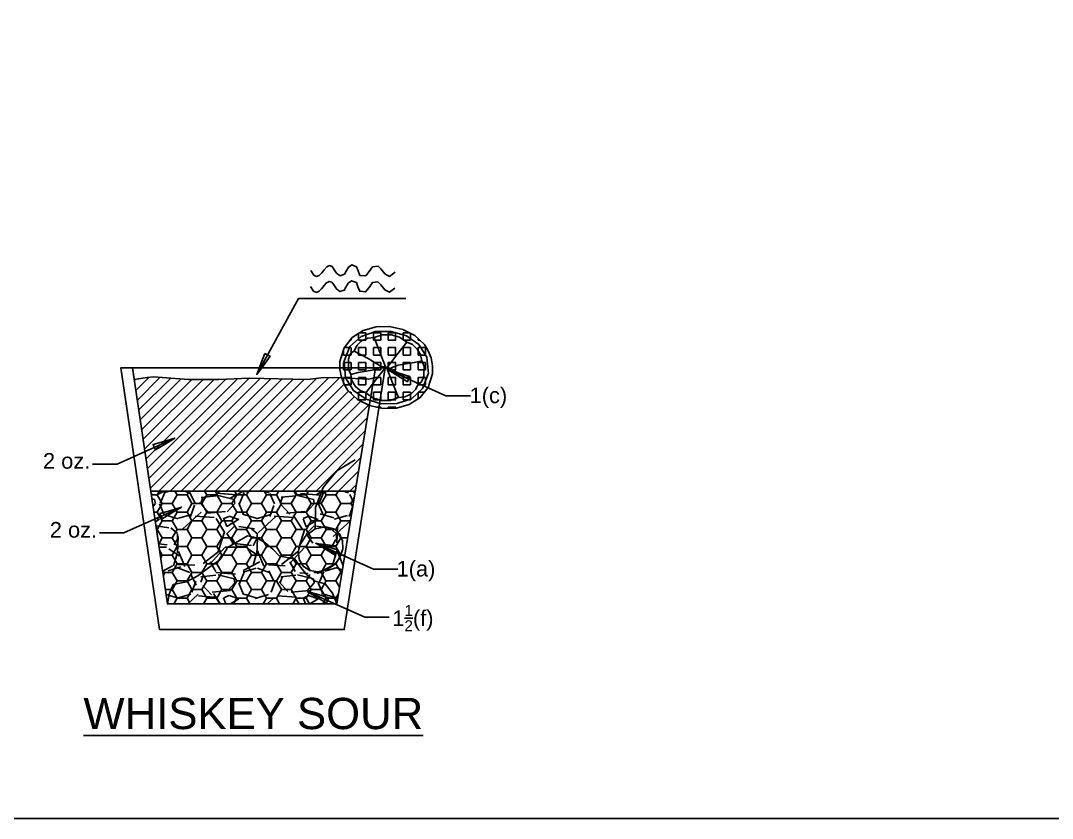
# Model space of a CAD drawing. Header units: metres. Extents: x 0 to 16.5, y 0 to 11.5.
# Drawn here: x 3.31 to 6.609, y 0.01 to 2.562 of the extents above; entities that cross this region are included whole.
import ezdxf

# ---------------------------------------------------------------- set-up
doc = ezdxf.new("R2010")
doc.units = ezdxf.units.M
for name, color, linetype in [('bourbon - whiskey', 35, 'Continuous'), ('lemon juice', 51, 'Continuous'), ('orange juice', 30, 'Continuous')]:
    doc.layers.add(name, color=color, linetype=linetype)
doc.styles.get("Standard").update_dxf_attribs({"font": 'arial.ttf'})

# ---------------------------------------------------------------- blocks, each defined once
blk = doc.blocks.new('A$C17891CB8')
for points in [[(0, 0), (0.001, 0.06819), (0.0256, 0.13222), (0.0697, 0.18533), (0.1289, 0.22087)], [(0, 0), (-0.0306, -0.02332), (-0.048, -0.04942), (-0.0539, -0.07585), (-0.0497, -0.10026), (-0.0368, -0.12028), (-0.0169, -0.13352), (0.0087, -0.13759), (0.0384, -0.1301), (0.064, -0.11257), (0.0807, -0.0893), (0.0887, -0.06331), (0.0879, -0.03771), (0.0785, -0.01546), (0.0607, 0.00027), (0.0345, 0.00645), (0, 0)]]:
    blk.add_lwpolyline(points)
blk = doc.blocks.new('A$C3C0D392B')
blk.add_lwpolyline([(0, 0), (-0.18425, -0.0829), (-0.26258, -0.0829)])
blk.add_lwpolyline([(-0.06532, -0.02941), (-0.06912, -0.02084), (-0.03455, -0.01042), (0, 0), (-0.0307, -0.01893), (-0.06147, -0.03788), (-0.06532, -0.02941)], close=True)
blk = doc.blocks.new('A$C7E895C52')
for points in [[(0.2355, 0.00405), (0.2355, 0.00405), (0.2298, 0.04335), (0.216975, 0.07995), (0.198375, 0.112725), (0.1752, 0.140625), (0.121875, 0.178575), (0.059175, 0.1995), (-0.007725, 0.204), (-0.073875, 0.1926), (-0.133875, 0.165825), (-0.18285, 0.124275), (-0.215325, 0.068325), (-0.22635, -0.00135), (-0.22635, -0.00135)], [(0.2151, 0.000975), (0.19605, 0.08055), (0.1479, 0.137175), (0.080475, 0.170925), (0.003375, 0.18195), (-0.073575, 0.170175), (-0.140625, 0.13575), (-0.188175, 0.078675), (-0.20625, -0.0009)], [(0.08655, 0.13995), (0.048525, 0.159075), (0.00465, 0.165375), (-0.03885, 0.158775), (-0.07605, 0.139275)], [(-0.07605, 0.139275), (-0.106575, 0.1317), (-0.1344, 0.11385), (-0.1551, 0.0885), (-0.164475, 0.05865)], [(-0.07605, 0.139275), (-0.0375, 0.071625), (0.001125, 0.00375)], [(0.00915, 0.0027), (0.048, 0.07125), (0.08655, 0.13995)], [(0.1734, 0.06015), (0.1629, 0.08925), (0.1428, 0.114), (0.11625, 0.131925), (0.08655, 0.13995)], [(-0.164475, 0.05865), (-0.177, 0.0477), (-0.18345, 0.0324), (-0.185025, 0.015225), (-0.1827, -0.001575)], [(-0.02025, 0.003375), (-0.090825, 0.033375), (-0.164475, 0.05865)], [(0.1734, 0.06015), (0.1377, 0.0456), (0.099375, 0.033825), (0.061875, 0.02115), (0.028725, 0.003675), (0.02685, -0.000075)], [(0.19155, 0.00165), (0.18915, 0.0333), (0.1734, 0.06015)], [(-0.22635, -0.00135), (-0.22635, -0.00135), (-0.22065, -0.04065), (-0.207825, -0.07725), (-0.189225, -0.110025), (-0.16605, -0.137925), (-0.112725, -0.175875), (-0.050025, -0.1968), (0.016875, -0.2013), (0.083025, -0.1899), (0.143025, -0.163125), (0.192, -0.121575), (0.224475, -0.065625), (0.2355, 0.00405), (0.2355, 0.00405)], [(-0.20595, 0.001725), (-0.1869, -0.07785), (-0.13875, -0.134475), (-0.071325, -0.168225), (0.005775, -0.17925), (0.082725, -0.167475), (0.149775, -0.13305), (0.197325, -0.075975), (0.2154, 0.0036)], [(-0.1824, 0.00105), (-0.18, -0.0306), (-0.16425, -0.05745)], [(-0.16425, -0.05745), (-0.12855, -0.0429), (-0.090225, -0.031125), (-0.052725, -0.01845), (-0.019575, -0.000975), (-0.0177, 0.002775)], [(0, 0), (-0.03885, -0.06855), (-0.0774, -0.13725)], [(-0.02025, 0.003375), (0.001125, 0.00375)], [(0, 0), (-0.0177, 0.002775)], [(0, 0), (0.008025, -0.00105)], [(0.00915, 0.0027), (0.001125, 0.00375)], [(0.00915, 0.0027), (0.02685, -0.000075)], [(0.173625, -0.05595), (0.18615, -0.045), (0.1926, -0.0297), (0.194175, -0.012525), (0.19185, 0.004275)], [(0.0294, -0.000675), (0.008025, -0.00105)], [(0.0852, -0.136575), (0.04665, -0.068925), (0.008025, -0.00105)], [(0.0294, -0.000675), (0.099975, -0.030675), (0.173625, -0.05595)], [(-0.16425, -0.05745), (-0.15375, -0.08655), (-0.13365, -0.1113), (-0.1071, -0.129225), (-0.0774, -0.13725)], [(0.0852, -0.136575), (0.115725, -0.129), (0.14355, -0.11115), (0.16425, -0.0858), (0.173625, -0.05595)], [(-0.0774, -0.13725), (-0.039375, -0.156375), (0.0045, -0.162675), (0.048, -0.156075), (0.0852, -0.136575)]]:
    blk.add_lwpolyline(points)
blk = doc.blocks.new('A$C289B61D0')
for points in [[(0.18923, 0.79742), (0.199, 0.78245), (0.20806, 0.77823), (0.21658, 0.78174), (0.22477, 0.78999), (0.23274, 0.80003), (0.24072, 0.80877), (0.24886, 0.81332), (0.25737, 0.81061), (0.26345, 0.80209), (0.27202, 0.78918), (0.28315, 0.78077), (0.29693, 0.78549), (0.30251, 0.79499), (0.31, 0.80774), (0.32069, 0.81538), (0.33577, 0.80963), (0.34093, 0.79607), (0.34662, 0.78159), (0.36518, 0.77985), (0.37613, 0.79385), (0.38688, 0.80931), (0.40488, 0.81175), (0.41368, 0.80263), (0.42622, 0.78685), (0.44156, 0.77854), (0.45887, 0.792)], [(0.45838, 0.74121), (0.44108, 0.72782), (0.42572, 0.73606), (0.41313, 0.75191), (0.40434, 0.76102), (0.38633, 0.75857), (0.37565, 0.74311), (0.36469, 0.72911), (0.34613, 0.7308), (0.34038, 0.74528), (0.33523, 0.75891), (0.32015, 0.76466), (0.30945, 0.757), (0.30197, 0.74425), (0.29644, 0.73477), (0.28266, 0.73004), (0.27154, 0.73845), (0.26291, 0.75131), (0.25683, 0.75982), (0.24831, 0.76254), (0.24023, 0.75803), (0.23226, 0.74925), (0.22423, 0.73927), (0.21609, 0.73102), (0.20751, 0.72749), (0.19845, 0.73173), (0.18874, 0.7467)], [(0.493, 0.70731), (0.14973, 0.70731), (0.0167, 0.46474)]]:
    blk.add_lwpolyline(points)
blk.add_lwpolyline([(0.04297, 0.53202), (0.02983, 0.49838), (0.0167, 0.46474), (0.03797, 0.49393), (0.0593, 0.52306), (0.05116, 0.52757), (0.04297, 0.53202)], close=True)
blk = doc.blocks.new('A$C0CC134C3')
blk.add_lwpolyline([(-0.6056, -0.00102), (-0.5997, 0.03392), (-0.5852, 0.06864), (-0.5376, 0.07798), (-0.4969, 0.10055), (-0.4588, 0.12919), (-0.4189, 0.15669), (-0.4043, 0.17839), (-0.3915, 0.20129), (-0.32, 0.24289), (-0.2861, 0.23559), (-0.2562, 0.21859), (-0.2296, 0.19569), (-0.2061, 0.17099), (-0.1502, 0.16019), (-0.1288, 0.13019), (-0.1058, 0.10189), (-0.0777, 0.08046), (-0.0414, 0.07103), (-0.0151, 0.03836), (0, 0), (-0.3033, 0.00006), (-0.6056, -0.00102)])

msp = doc.modelspace()

# ---------------------------------------------------------------- hatches: boundary and pattern name
at = {"layer": 'bourbon - whiskey'}
h = msp.add_hatch(dxfattribs=at)
h.set_pattern_fill('ANSI31', color=256, scale=0.008, style=0)
h.paths.add_polyline_path([(4.4246, 1.331), (4.3871, 1.3499), (4.3565, 1.3792), (4.3442, 1.3992), (4.3363, 1.4197), (4.3144, 1.4209), (4.2706, 1.4193), (4.2267, 1.4146), (4.0409, 1.4185), (3.944, 1.4144), (3.8464, 1.4146), (3.7618, 1.4212), (3.7484, 1.422), (3.7347, 1.4228), (3.7144, 1.4212), (3.6731, 1.4146), (3.7261, 1.0576), (4.3798, 1.0576)])
at = {"layer": 'lemon juice'}
h = msp.add_hatch(dxfattribs=at)
h.set_pattern_fill('HONEY', color=256, scale=0.01, style=0)
h.paths.add_polyline_path([(4.3798, 1.0576), (4.29, 1.0576), (4.2661, 1.0433), (4.222, 0.9902), (4.1974, 0.9261), (4.1964, 0.858), (4.2309, 0.8644), (4.2571, 0.8582), (4.2749, 0.8425), (4.2843, 0.8202), (4.2851, 0.7946), (4.2794, 0.7759), (4.3301, 0.7531)])
h.paths.add_polyline_path([(4.2571, 0.8582), (4.2309, 0.8644), (4.1964, 0.858), (4.1658, 0.8346), (4.1484, 0.8085), (4.1425, 0.7821), (4.1467, 0.7577), (4.1596, 0.7377), (4.1795, 0.7244), (4.2051, 0.7204), (4.2348, 0.7279), (4.2604, 0.7454), (4.2771, 0.7687), (4.2794, 0.7759), (4.2642, 0.7827), (4.2603, 0.7742), (4.2296, 0.7932), (4.1989, 0.8121), (4.2334, 0.8017), (4.268, 0.7912), (4.2642, 0.7827), (4.2794, 0.7759), (4.2851, 0.7946), (4.2843, 0.8202), (4.2749, 0.8425)], flags=17)
h.paths.add_polyline_path([(4.1974, 0.9261), (4.222, 0.9902), (4.2661, 1.0433), (4.29, 1.0576), (3.7261, 1.0576), (3.7795, 0.6969), (4.3209, 0.6969), (4.3301, 0.7531), (4.2794, 0.7759), (4.2771, 0.7687), (4.2604, 0.7454), (4.2348, 0.7279), (4.2051, 0.7204), (4.1795, 0.7244), (4.1596, 0.7377), (4.1467, 0.7577), (4.1425, 0.7821), (4.1484, 0.8085), (4.1658, 0.8346), (4.1964, 0.858)])
h = msp.add_hatch(dxfattribs=at)
h.set_pattern_fill('GRAVEL', color=256, scale=0.01, style=0)
h.set_pattern_definition([(228.0128, (0.18288, 0.254), (-2.03200173, -2.28600281), [0.034172, -3.38305]), (184.9697, (0.16002, 0.2286), (3.04800493, 0.253998208), [0.0586405, -5.8054]), (132.5104, (0.1016, 0.22352), (2.53999815, -2.79400273), [0.041348, -4.09347]), (267.2737, (0.00254, 0.16002), (0.253998897, 5.079998365), [0.0534005, -5.28664]), (292.8337, (0, 0.10668), (-1.270003606, 3.048001733), [0.0523634, -5.18398]), (357.2737, (0.02032, 0.05842), (-5.079998365, 0.253998897), [0.0534005, -5.28664]), (37.6942, (0.07366, 0.05588), (-3.302002086, -2.539997736), [0.0706194, -6.99131]), (72.2553, (0.12954, 0.09906), (1.778003557, 5.58800162), [0.066672, -6.60053]), (121.4296, (0.14986, 0.16256), (-2.032000524, 3.301996116), [0.053581, -5.30455]), (175.2364, (0.12192, 0.20828), (2.79399781, -0.25399762), [0.061171, -2.99739]), (222.3974, (0.06096, 0.21336), (-3.048000092, -2.793996365), [0.079108, -7.83168]), (138.8141, (0.254, 0.15748), (-1.77799887, 1.52399766), [0.0270005, -2.67306]), (171.4692, (0.23368, 0.17526), (3.30199496, -0.50800128), [0.051368, -5.08546]), (225, (0.18288, 0.18288), (-5e-17, -0.254), [0.035921, -0.323289]), (203.1986, (0.1651, 0.21336), (1.27000428, 0.50800223), [0.019344, -1.91506]), (291.8014, (0.14732, 0.20574), (-0.2540002, 0.7620005), [0.027357, -1.34048]), (30.9638, (0.15748, 0.18034), (0.7619992, 0.5080004), [0.044432, -1.43663]), (161.565, (0.19558, 0.2032), (0.5080002, -0.2539996), [0.032129, -0.77109]), (16.3895, (0, 0.20574), (2.5400014, 0.761998415), [0.045009, -4.45588]), (70.3462, (0.04318, 0.21844), (-1.01599717, -2.79399605), [0.03776, -3.73822]), (293.1986, (0.19558, 0.254), (-0.50800223, 1.27000428), [0.038688, -1.89572]), (343.6105, (0.21082, 0.21844), (-2.5400014, 0.761998415), [0.045009, -4.45588]), (339.444, (0, 0.04826), (-1.27000158, 0.50799938), [0.0434035, -2.12677]), (294.7751, (0.04064, 0.03302), (-1.26999704, 2.7939987), [0.036367, -3.60036]), (66.8014, (0.19812, 0), (0.50800223, 1.27000428), [0.038688, -1.89572]), (17.354, (0.21336, 0.03556), (-3.30200018, -1.01599847), [0.042578, -4.21524]), (69.444, (0.07366, 0), (-0.50799938, -1.27000158), [0.021702, -2.14848]), (101.3099, (0.18288, 0), (-0.25399875, 1.01599675), [0.012951, -1.2822]), (165.9638, (0.18034, 0.0127), (0.7620005, -0.2539996), [0.052363, -0.994905]), (186.009, (0.12954, 0.0254), (2.539996254, 0.253999407), [0.048527, -4.80414]), (303.6901, (0.15748, 0.15748), (-0.2540001, 0.5079995), [0.036632, -0.879178]), (353.1572, (0.1778, 0.127), (4.318001786, -0.508002275), [0.063956, -6.3316]), (60.9454, (0.2413, 0.11938), (-1.01599764, -1.77799576), [0.026151, -2.58894]), (90, (0.254, 0.14224), (-0.254, 0.254), [0.01524, -0.23876]), (120.2564, (0.12446, 0.03302), (1.01599785, -1.7779991), [0.035287, -3.49339]), (48.0128, (0.10668, 0.0635), (2.03200173, 2.28600281), [0.068344, -3.34888]), (0, (0.1524, 0.1143), (0.254, 0.254), [0.06604, -0.18796]), (325.3048, (0.21844, 0.1143), (-2.5399956, 1.77800017), [0.040161, -3.97593]), (254.0546, (0.25146, 0.09144), (-0.25400065, -1.01600242), [0.036983, -1.81217]), (207.646, (0.2413, 0.05588), (-4.825998305, -2.540001597), [0.0602145, -5.96125]), (175.4261, (0.18796, 0.02794), (-3.30200076, 0.25399877), [0.063703, -6.30658]), (175.4261, (0.18796, 0.02794), (-3.30200076, 0.25399877), [0.063703, -6.30658])])
h.paths.add_polyline_path([(4.222, 0.9902), (4.2661, 1.0433), (4.29, 1.0576), (3.7261, 1.0576), (3.7795, 0.6969), (4.3209, 0.6969), (4.3301, 0.7531), (4.2794, 0.7759), (4.2771, 0.7687), (4.2604, 0.7454), (4.2348, 0.7279), (4.2051, 0.7204), (4.1795, 0.7244), (4.1596, 0.7377), (4.1467, 0.7577), (4.1425, 0.7821), (4.1484, 0.8085), (4.1658, 0.8346), (4.1964, 0.858), (4.1974, 0.9261)])
h.paths.add_polyline_path([(4.2843, 0.8202), (4.2749, 0.8425), (4.2571, 0.8582), (4.2309, 0.8644), (4.1964, 0.858), (4.1658, 0.8346), (4.1484, 0.8085), (4.1425, 0.7821), (4.1467, 0.7577), (4.1596, 0.7377), (4.1795, 0.7244), (4.2051, 0.7204), (4.2348, 0.7279), (4.2604, 0.7454), (4.2771, 0.7687), (4.2794, 0.7759), (4.2642, 0.7827), (4.2603, 0.7742), (4.2296, 0.7932), (4.1989, 0.8121), (4.2334, 0.8017), (4.268, 0.7912), (4.2642, 0.7827), (4.2794, 0.7759), (4.2851, 0.7946)], flags=17)
h.paths.add_polyline_path([(4.3798, 1.0576), (4.29, 1.0576), (4.2661, 1.0433), (4.222, 0.9902), (4.1974, 0.9261), (4.1964, 0.858), (4.2309, 0.8644), (4.2571, 0.8582), (4.2749, 0.8425), (4.2843, 0.8202), (4.2851, 0.7946), (4.2794, 0.7759), (4.3301, 0.7531)])
at = {"layer": 'orange juice'}
h = msp.add_hatch(dxfattribs=at)
h.set_pattern_fill('SQUARE', color=256, scale=0.0075, style=0)
h.set_pattern_definition([(0, (1.199064, -0.364929), (0, 0.0238125), [0.0238125, -0.0238125]), (90, (1.199064, -0.364929), (-0.0238125, 1e-18), [0.0238125, -0.0238125])])
h.paths.add_polyline_path([(4.4206, 1.4819), (4.463, 1.4561), (4.4768, 1.4544), (4.4583, 1.5015), (4.44, 1.5484), (4.4197, 1.5464), (4.4002, 1.5375), (4.3846, 1.5232), (4.3758, 1.505)], flags=0)
h.paths.add_polyline_path([(4.5442, 1.5337), (4.5216, 1.5495), (4.4941, 1.5576), (4.4656, 1.5574), (4.44, 1.5484), (4.4583, 1.5015), (4.4768, 1.4544), (4.4818, 1.4529), (4.5131, 1.4932)], flags=0)
h.paths.add_polyline_path([(4.4818, 1.4529), (4.4929, 1.4495), (4.4944, 1.4518), (4.5173, 1.4599), (4.5425, 1.4645), (4.5682, 1.4685), (4.5924, 1.4745), (4.5884, 1.4941), (4.5778, 1.5118), (4.5625, 1.5258), (4.5442, 1.5337), (4.5131, 1.4932)], flags=0)
h.paths.add_polyline_path([(4.5173, 1.4599), (4.4944, 1.4518), (4.4929, 1.4495), (4.4818, 1.4529), (4.4768, 1.4544), (4.463, 1.4561), (4.4206, 1.4819), (4.3758, 1.505), (4.3846, 1.5232), (4.4002, 1.5375), (4.4197, 1.5464), (4.44, 1.5484), (4.4656, 1.5574), (4.4941, 1.5576), (4.5216, 1.5495), (4.5442, 1.5337), (4.5625, 1.5258), (4.5778, 1.5118), (4.5884, 1.4941), (4.5924, 1.4745), (4.5682, 1.4685), (4.5425, 1.4645)], flags=0)
h.paths.add_polyline_path([(4.5369, 1.4231), (4.5817, 1.4001), (4.5729, 1.3818), (4.5573, 1.3675), (4.5378, 1.3587), (4.5176, 1.3566), (4.4919, 1.3476), (4.4634, 1.3474), (4.4359, 1.3556), (4.4133, 1.3714), (4.395, 1.3793), (4.3797, 1.3932), (4.3691, 1.4109), (4.3651, 1.4306), (4.3893, 1.4366), (4.415, 1.4405), (4.4402, 1.4452), (4.4631, 1.4533), (4.4646, 1.4555), (4.4757, 1.4521), (4.4807, 1.4507), (4.4945, 1.4489)], flags=0)
h.paths.add_polyline_path([(4.6088, 1.4854), (4.5832, 1.5262), (4.5432, 1.5541), (4.4948, 1.5683), (4.4444, 1.5679), (4.3983, 1.5521), (4.3625, 1.52), (4.344, 1.4719), (4.3487, 1.4196), (4.3743, 1.3788), (4.4143, 1.3509), (4.4627, 1.3367), (4.5131, 1.3371), (4.5593, 1.3529), (4.595, 1.385), (4.6135, 1.4331)], flags=16)
h.paths.add_polyline_path([(4.4945, 1.4489), (4.4807, 1.4507), (4.4992, 1.4036), (4.5176, 1.3566), (4.5378, 1.3587), (4.5573, 1.3675), (4.5729, 1.3818), (4.5817, 1.4001), (4.5369, 1.4231)], flags=0)
h.paths.add_polyline_path([(4.4444, 1.4118), (4.4133, 1.3714), (4.4359, 1.3556), (4.4634, 1.3474), (4.4919, 1.3476), (4.5176, 1.3566), (4.4992, 1.4036), (4.4807, 1.4507), (4.4757, 1.4521)], flags=0)
h.paths.add_polyline_path([(4.415, 1.4405), (4.3893, 1.4366), (4.3651, 1.4306), (4.3691, 1.4109), (4.3797, 1.3932), (4.395, 1.3793), (4.4133, 1.3714), (4.4444, 1.4118), (4.4757, 1.4521), (4.4646, 1.4555), (4.4631, 1.4533), (4.4402, 1.4452)], flags=0)
h.paths.add_polyline_path([(4.3306, 1.4723), (4.3306, 1.4466), (4.3354, 1.4219), (4.3442, 1.3992), (4.3565, 1.3792), (4.3871, 1.3499), (4.4253, 1.3307), (4.4678, 1.3215), (4.5112, 1.3227), (4.5521, 1.3342), (4.5874, 1.3563), (4.6134, 1.3891), (4.6269, 1.4327), (4.627, 1.4584), (4.6221, 1.4831), (4.6133, 1.5058), (4.601, 1.5258), (4.5704, 1.5551), (4.5322, 1.5744), (4.4898, 1.5835), (4.4463, 1.5823), (4.4054, 1.5708), (4.3701, 1.5487), (4.3441, 1.5159)])
h.paths.add_polyline_path([(4.3625, 1.52), (4.3983, 1.5521), (4.4444, 1.5679), (4.4948, 1.5683), (4.5432, 1.5541), (4.5832, 1.5262), (4.6088, 1.4854), (4.6135, 1.4331), (4.595, 1.385), (4.5593, 1.3529), (4.5131, 1.3371), (4.4627, 1.3367), (4.4143, 1.3509), (4.3743, 1.3788), (4.3487, 1.4196), (4.344, 1.4719)], flags=16)

# ---------------------------------------------------------------- linework, layer by layer
for p, q in [((3.7261, 1.0576), (4.3798, 1.0576)), ((3.7795, 0.6969), (4.0502, 0.6969))]:
    msp.add_line(p, q)
for points in [[(0.0104, 11.5461), (16.5118, 11.5461), (16.5118, 0.0104), (0.0104, 0.0104), (0.0104, 11.5461)], [(4.4443, 1.4521), (4.4757, 1.4521), (4.3444, 0.6145), (3.7539, 0.6145), (3.6304, 1.4521), (3.6676, 1.4521), (4.4443, 1.4521)]]:
    msp.add_lwpolyline(points, close=True)
for points in [[(3.6676, 1.4521), (3.7795, 0.6969), (4.3209, 0.6969), (4.4443, 1.4521)], [(3.6731, 1.4146), (3.7144, 1.4212), (3.7347, 1.4228), (3.7484, 1.422), (3.7618, 1.4212), (3.8464, 1.4146), (3.944, 1.4144), (4.0409, 1.4185), (4.2267, 1.4146), (4.2706, 1.4193), (4.3144, 1.4209), (4.4016, 1.416), (4.4207, 1.4152), (4.4389, 1.4187), (4.4409, 1.4199)]]:
    msp.add_lwpolyline(points)

# ---------------------------------------------------------------- block references
for name, p in [('A$C289B61D0', (4.0481, 0.9656)), ('A$C3C0D392B', (3.8023, 1.2268)), ('A$C17891CB8', (4.2511, 0.9364)), ('A$C3C0D392B', (3.8242, 1.0062))]:
    msp.add_blockref(name, p)
at = {"xscale": 0.6473588515880998, "yscale": 0.6473588515880998, "zscale": 0.6473588515880998, "rotation": 351.7267524355844}
msp.add_blockref('A$C7E895C52', (4.4757, 1.4521), dxfattribs=at)
at = {"xscale": -1}
for p in [(4.4852, 1.445), (4.2536, 0.8905), (4.2261, 0.7365)]:
    msp.add_blockref('A$C3C0D392B', p, dxfattribs=at)
at = {"xscale": 0.8939056013061144, "yscale": 0.8939056013061144, "zscale": 0.8939056013061144}
msp.add_blockref('A$C0CC134C3', (4.3209, 0.6969), dxfattribs=at)

# ---------------------------------------------------------------- texts
at = {"attachment_point": 5}
for s, insert, char_height, width in [('1(c)', (4.8055, 1.3562), 0.05, 0.298021), ('2 oz.', (3.4568, 1.1537), 0.05, 0.298021), ('2 oz.', (3.4786, 0.9331), 0.05, 0.298021), ('1(a)', (4.5739, 0.8016), 0.05, 0.298021), ('\\A1;1{\\H0.7x;\\S1/2;}(f)', (4.5641, 0.651), 0.05, 0.298021), ('{\\LWHISKEY SOUR}', (4.0537, 0.3452), 0.1, 1.139403)]:
    msp.add_mtext(s, dxfattribs=dict(at, insert=insert, char_height=char_height, width=width))

doc.saveas('drawing.dxf')
